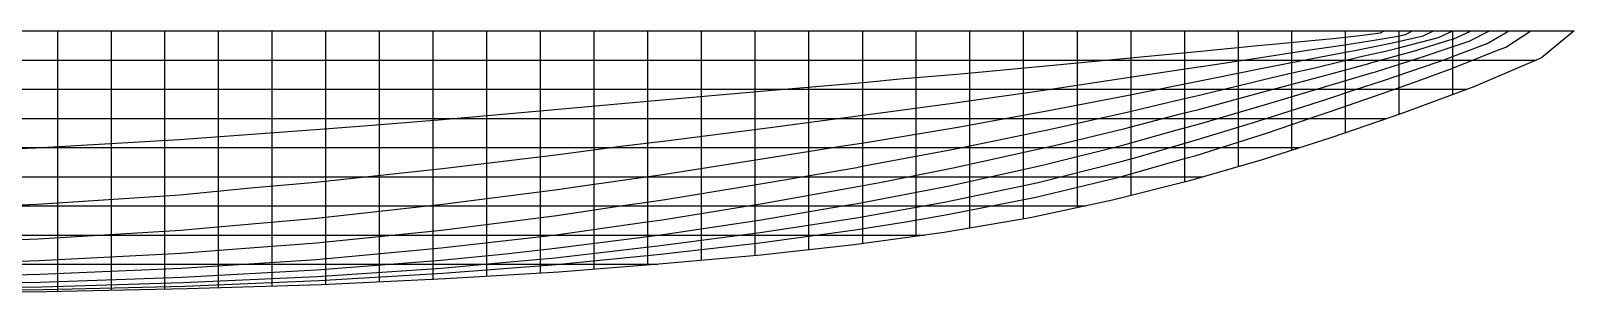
# Model space of a CAD drawing. Header units: metres. Extents: x 0 to 78, y -6.6 to 0.
# Drawn here: x 39.11 to 77.95, y -6.61 to 0 of the extents above; entities that cross this region are included whole.
import ezdxf

# ---------------------------------------------------------------- set-up
doc = ezdxf.new("R2010")
doc.units = ezdxf.units.M

msp = doc.modelspace()

# ---------------------------------------------------------------- linework, layer by layer
at = {"layer": 'B1', "color": 211}
msp.add_polyline3d([(35.56, -0.74, 0.15), (39.24, -0.74, 0.15), (42.84, -0.74, 0.16), (46.28, -0.74, 0.17), (49.47, -0.74, 0.19), (52.4, -0.74, 0.22), (55.11, -0.74, 0.25), (57.54, -0.74, 0.29), (57.69, -0.74, 0.3), (60.16, -0.74, 0.37), (62.53, -0.74, 0.47), (64.48, -0.74, 0.58), (64.75, -0.74, 0.61), (66.79, -0.74, 0.83), (67.27, -0.74, 0.91), (68.57, -0.74, 1.18), (68.8, -0.74, 1.24), (69.78, -0.74, 1.57), (70.08, -0.74, 1.69), (70.48, -0.74, 1.87), (71.01, -0.74, 2.16), (71.37, -0.74, 2.38), (71.44, -0.74, 2.43), (71.8, -0.74, 2.68), (72.11, -0.74, 2.91), (72.4, -0.74, 3.14), (72.66, -0.74, 3.35), (72.67, -0.74, 3.36), (72.89, -0.74, 3.57), (73.11, -0.74, 3.77), (73.33, -0.74, 3.98), (73.55, -0.74, 4.19), (73.77, -0.74, 4.4), (73.99, -0.74, 4.61), (74.22, -0.74, 4.83), (74.45, -0.74, 5.05), (74.45, -0.74, 5.05), (74.66, -0.74, 5.27), (74.88, -0.74, 5.49), (75.11, -0.74, 5.71), (75.33, -0.74, 5.93), (75.55, -0.74, 6.15), (75.77, -0.74, 6.37), (76, -0.74, 6.58), (76.23, -0.74, 6.78), (76.47, -0.74, 6.98), (76.73, -0.74, 7.18), (77, -0.74, 7.38)], dxfattribs=at)
at = {"layer": 'B2', "color": 211}
msp.add_polyline3d([(35.57, -1.47, 0.28), (39.24, -1.47, 0.29), (42.84, -1.47, 0.31), (46.28, -1.47, 0.35), (48.36, -1.47, 0.39), (49.47, -1.47, 0.41), (52.39, -1.47, 0.49), (55.11, -1.47, 0.6), (56.8, -1.47, 0.68), (57.68, -1.47, 0.73), (60.14, -1.47, 0.9), (61.1, -1.47, 0.99), (62.5, -1.47, 1.14), (63.63, -1.47, 1.3), (64.72, -1.47, 1.48), (65.26, -1.47, 1.6), (66.39, -1.47, 1.89), (66.75, -1.47, 1.99), (67.22, -1.47, 2.15), (67.88, -1.47, 2.4), (68.42, -1.47, 2.64), (68.57, -1.47, 2.71), (68.88, -1.47, 2.87), (69.29, -1.47, 3.09), (69.66, -1.47, 3.31), (70.01, -1.47, 3.52), (70.16, -1.47, 3.61), (70.34, -1.47, 3.73), (70.66, -1.47, 3.94), (70.97, -1.47, 4.15), (71.28, -1.47, 4.36), (71.59, -1.47, 4.58), (71.65, -1.47, 4.62), (71.89, -1.47, 4.8), (72.19, -1.47, 5.03), (72.49, -1.47, 5.26), (72.78, -1.47, 5.49), (73.07, -1.47, 5.72), (73.32, -1.47, 5.92), (73.35, -1.47, 5.95), (73.63, -1.47, 6.18), (73.91, -1.47, 6.4), (74.21, -1.47, 6.63), (74.53, -1.47, 6.86), (74.88, -1.47, 7.09), (75.27, -1.47, 7.32)], dxfattribs=at)
at = {"layer": 'B3', "color": 211}
msp.add_polyline3d([(35.57, -2.21, 0.46), (39.24, -2.21, 0.48), (41.32, -2.21, 0.51), (42.85, -2.21, 0.54), (46.28, -2.21, 0.63), (49.47, -2.21, 0.74), (50.71, -2.21, 0.8), (52.39, -2.21, 0.89), (55.1, -2.21, 1.07), (55.53, -2.21, 1.1), (57.66, -2.21, 1.3), (58.58, -2.21, 1.4), (60.11, -2.21, 1.59), (60.7, -2.21, 1.67), (62.24, -2.21, 1.93), (62.46, -2.21, 1.97), (63.38, -2.21, 2.18), (64.29, -2.21, 2.42), (64.66, -2.21, 2.52), (65.03, -2.21, 2.65), (65.64, -2.21, 2.87), (66.19, -2.21, 3.09), (66.68, -2.21, 3.29), (66.69, -2.21, 3.3), (67.12, -2.21, 3.51), (67.54, -2.21, 3.72), (67.95, -2.21, 3.93), (68.35, -2.21, 4.15), (68.51, -2.21, 4.23), (68.74, -2.21, 4.36), (69.12, -2.21, 4.58), (69.5, -2.21, 4.81), (69.87, -2.21, 5.04), (70.2, -2.21, 5.24), (70.24, -2.21, 5.27), (70.59, -2.21, 5.51), (70.94, -2.21, 5.74), (71.28, -2.21, 5.98), (71.63, -2.21, 6.23), (71.84, -2.21, 6.38), (71.98, -2.21, 6.48), (72.36, -2.21, 6.73), (72.77, -2.21, 6.99), (73.24, -2.21, 7.26)], dxfattribs=at)
at = {"layer": 'B4', "color": 211}
msp.add_polyline3d([(35.58, -2.94, 0.7), (39.25, -2.94, 0.75), (42.85, -2.94, 0.84), (44.83, -2.94, 0.91), (46.28, -2.94, 0.97), (49.47, -2.94, 1.15), (50.28, -2.94, 1.21), (52.39, -2.94, 1.37), (53.68, -2.94, 1.49), (55.09, -2.94, 1.64), (56.07, -2.94, 1.76), (57.64, -2.94, 1.97), (57.88, -2.94, 2.01), (59.28, -2.94, 2.24), (60.07, -2.94, 2.39), (60.42, -2.94, 2.47), (61.35, -2.94, 2.69), (62.17, -2.94, 2.9), (62.39, -2.94, 2.96), (62.86, -2.94, 3.11), (63.47, -2.94, 3.32), (64.05, -2.94, 3.53), (64.56, -2.94, 3.72), (64.6, -2.94, 3.74), (65.1, -2.94, 3.95), (65.59, -2.94, 4.16), (66.07, -2.94, 4.38), (66.57, -2.94, 4.61), (66.59, -2.94, 4.62), (67.01, -2.94, 4.84), (67.45, -2.94, 5.07), (67.89, -2.94, 5.31), (68.33, -2.94, 5.55), (68.46, -2.94, 5.63), (68.74, -2.94, 5.8), (69.15, -2.94, 6.06), (69.57, -2.94, 6.32), (70.03, -2.94, 6.6), (70.17, -2.94, 6.68), (70.51, -2.94, 6.89), (71.05, -2.94, 7.19)], dxfattribs=at)
at = {"layer": 'B5', "color": 211}
msp.add_polyline3d([(37.29, -3.68, 1.04), (39.26, -3.68, 1.08), (42.86, -3.68, 1.22), (44.43, -3.68, 1.3), (46.29, -3.68, 1.41), (48.48, -3.68, 1.57), (49.47, -3.68, 1.65), (51.25, -3.68, 1.83), (52.38, -3.68, 1.96), (53.32, -3.68, 2.07), (54.95, -3.68, 2.31), (55.06, -3.68, 2.32), (56.25, -3.68, 2.53), (57.37, -3.68, 2.74), (57.59, -3.68, 2.79), (58.31, -3.68, 2.95), (59.15, -3.68, 3.16), (59.93, -3.68, 3.36), (60, -3.68, 3.38), (60.61, -3.68, 3.57), (61.26, -3.68, 3.78), (61.9, -3.68, 3.99), (62.29, -3.68, 4.12), (62.51, -3.68, 4.21), (63.08, -3.68, 4.43), (63.66, -3.68, 4.66), (64.24, -3.68, 4.89), (64.47, -3.68, 4.98), (64.78, -3.68, 5.13), (65.29, -3.68, 5.38), (65.81, -3.68, 5.64), (66.34, -3.68, 5.9), (66.5, -3.68, 5.98), (66.85, -3.68, 6.18), (67.38, -3.68, 6.48), (67.97, -3.68, 6.79), (68.31, -3.68, 6.95), (68.61, -3.68, 7.12)], dxfattribs=at)
at = {"layer": 'B6', "color": 211}
msp.add_polyline3d([(35.76, -4.41, 1.42), (39.27, -4.41, 1.53), (41.85, -4.41, 1.65), (42.87, -4.41, 1.71), (45.47, -4.41, 1.9), (46.3, -4.41, 1.96), (48.02, -4.41, 2.14), (49.46, -4.41, 2.29), (50.02, -4.41, 2.36), (51.59, -4.41, 2.58), (52.36, -4.41, 2.7), (52.91, -4.41, 2.8), (54.01, -4.41, 3), (55.02, -4.41, 3.21), (55.02, -4.41, 3.21), (55.87, -4.41, 3.42), (56.67, -4.41, 3.62), (57.45, -4.41, 3.84), (57.52, -4.41, 3.86), (58.15, -4.41, 4.05), (58.84, -4.41, 4.27), (59.54, -4.41, 4.5), (59.92, -4.41, 4.63), (60.21, -4.41, 4.73), (60.85, -4.41, 4.98), (61.5, -4.41, 5.23), (62.18, -4.41, 5.49), (62.21, -4.41, 5.5), (62.78, -4.41, 5.77), (63.43, -4.41, 6.06), (64.15, -4.41, 6.36), (64.35, -4.41, 6.44), (64.87, -4.41, 6.69), (65.67, -4.41, 7.05)], dxfattribs=at)
at = {"layer": 'B7', "color": 211}
msp.add_polyline3d([(35.95, -5.15, 2.02), (39.3, -5.15, 2.15), (40.38, -5.15, 2.22), (42.89, -5.15, 2.39), (43.32, -5.15, 2.43), (45.45, -5.15, 2.65), (46.3, -5.15, 2.74), (47.18, -5.15, 2.86), (48.63, -5.15, 3.06), (49.45, -5.15, 3.19), (49.9, -5.15, 3.27), (50.94, -5.15, 3.48), (51.95, -5.15, 3.69), (52.33, -5.15, 3.77), (52.83, -5.15, 3.9), (53.62, -5.15, 4.12), (54.41, -5.15, 4.35), (54.97, -5.15, 4.52), (55.16, -5.15, 4.59), (55.85, -5.15, 4.84), (56.55, -5.15, 5.1), (57.27, -5.15, 5.37), (57.46, -5.15, 5.44), (57.98, -5.15, 5.65), (58.73, -5.15, 5.95), (59.59, -5.15, 6.27), (59.85, -5.15, 6.36), (60.51, -5.15, 6.61), (61.6, -5.15, 6.97)], dxfattribs=at)
at = {"layer": 'B8', "color": 211}
msp.add_polyline3d([(36.14, -5.88, 2.98), (39.33, -5.88, 3.17), (39.33, -5.88, 3.17), (41.31, -5.88, 3.37), (42.9, -5.88, 3.53), (43.16, -5.88, 3.57), (44.51, -5.88, 3.78), (45.86, -5.88, 3.99), (46.3, -5.88, 4.07), (46.96, -5.88, 4.22), (47.92, -5.88, 4.45), (48.88, -5.88, 4.7), (49.44, -5.88, 4.86), (49.74, -5.88, 4.96), (50.45, -5.88, 5.24), (51.19, -5.88, 5.54), (51.99, -5.88, 5.85), (52.33, -5.88, 5.98), (52.79, -5.88, 6.18), (53.7, -5.88, 6.53), (54.88, -5.88, 6.89)], dxfattribs=at)
at = {"layer": 'DWL', "color": 2}
msp.add_polyline3d([(35.67, -5.91, 3), (39.32, -5.79, 3), (42.9, -5.6, 3), (43.96, -5.52, 3), (46.3, -5.34, 3), (49.45, -5.02, 3), (52.35, -4.65, 3), (53.84, -4.43, 3), (55.03, -4.26, 3), (57.58, -3.84, 3), (59.9, -3.44, 3), (60.03, -3.41, 3), (62.38, -2.97, 3), (64.57, -2.52, 3), (64.62, -2.51, 3), (66.7, -2.05, 3), (67.89, -1.76, 3), (68.56, -1.61, 3), (70.14, -1.23, 3), (70.67, -1.1, 3), (71.46, -0.92, 3), (72.58, -0.65, 3), (73.2, -0.51, 3), (73.63, -0.4, 3), (74.54, -0.17, 3), (74.9, 0, 3)], dxfattribs=at)
at = {"layer": 'EDGES', "color": 253}
for points in [[(35.56, 0, 0.07), (39.23, 0, 0.08), (42.84, 0, 0.09), (46.28, 0, 0.09), (49.47, 0, 0.09), (52.4, 0, 0.09), (55.12, 0, 0.09), (57.7, 0, 0.09), (60.18, 0, 0.09), (62.54, 0, 0.09), (64.76, 0, 0.09), (66.76, 0, 0.09), (68.47, 0, 0.09), (69.79, 0, 0.09), (70.73, 0, 0.1), (71.35, 0, 0.12), (71.81, 0, 0.18), (72.18, 0, 0.26), (72.3, 0, 0.3)], [(77.95, 0, 7.44), (77.13, -0.68, 7.39), (75.43, -1.41, 7.33), (73.59, -2.09, 7.27), (71.85, -2.69, 7.22), (70.1, -3.25, 7.17), (68.27, -3.78, 7.11), (66.33, -4.27, 7.06), (64.26, -4.71, 7.02), (62.1, -5.08, 6.98), (59.83, -5.39, 6.95), (57.48, -5.65, 6.92), (55.02, -5.87, 6.89), (52.4, -6.08, 6.86), (49.55, -6.25, 6.84), (46.43, -6.4, 6.81), (43.05, -6.5, 6.78), (39.5, -6.58, 6.76), (35.88, -6.61, 6.74)], [(72.3, 0, 0.3), (72.71, 0, 0.45), (73.07, 0, 0.67), (73.39, 0, 0.94), (73.67, 0, 1.24), (73.92, 0, 1.55), (74.14, 0, 1.85), (74.34, 0, 2.14), (74.53, 0, 2.42), (74.7, 0, 2.68), (74.85, 0, 2.93), (75, 0, 3.16), (75.14, 0, 3.38), (75.27, 0, 3.6), (75.4, 0, 3.81), (75.52, 0, 4.02), (75.65, 0, 4.22), (75.78, 0, 4.43), (75.91, 0, 4.63), (76.04, 0, 4.84), (76.18, 0, 5.04), (76.33, 0, 5.26), (76.47, 0, 5.47), (76.62, 0, 5.68), (76.78, 0, 5.89), (76.93, 0, 6.1), (77.08, 0, 6.31), (77.24, 0, 6.51), (77.38, 0, 6.71), (77.53, 0, 6.9), (77.67, 0, 7.08), (77.81, 0, 7.26), (77.95, 0, 7.44)]]:
    msp.add_polyline3d(points, dxfattribs=at)
at = {"layer": 'ST2', "color": 80}
msp.add_polyline3d([(73.55, -2.1, 7.27), (73.55, -1.94, 7.03), (73.55, -1.92, 6.99), (73.55, -1.81, 6.8), (73.55, -1.7, 6.59), (73.55, -1.59, 6.38), (73.55, -1.5, 6.17), (73.55, -1.41, 5.96), (73.55, -1.32, 5.76), (73.55, -1.24, 5.56), (73.55, -1.16, 5.36), (73.55, -1.08, 5.15), (73.55, -1, 4.96), (73.55, -0.93, 4.76), (73.55, -0.86, 4.57), (73.55, -0.8, 4.38), (73.55, -0.74, 4.19), (73.55, -0.68, 4), (73.55, -0.63, 3.82), (73.55, -0.57, 3.63), (73.55, -0.52, 3.43), (73.55, -0.48, 3.24), (73.55, -0.43, 3.03), (73.55, -0.38, 2.81), (73.55, -0.37, 2.78), (73.55, -0.33, 2.59), (73.55, -0.28, 2.34), (73.55, -0.23, 2.08), (73.55, -0.18, 1.8), (73.55, -0.12, 1.51), (73.55, -0.08, 1.27), (73.55, -0.06, 1.21), (73.55, 0, 1.11)], dxfattribs=at)
at = {"layer": 'ST27', "color": 80}
msp.add_polyline3d([(57.34, -5.66, 6.92), (57.34, -5.54, 6.57), (57.34, -5.43, 6.24), (57.34, -5.33, 5.93), (57.34, -5.23, 5.64), (57.34, -5.14, 5.37), (57.34, -5.05, 5.12), (57.34, -4.95, 4.87), (57.34, -4.85, 4.65), (57.34, -4.75, 4.43), (57.34, -4.64, 4.22), (57.34, -4.54, 4.02), (57.34, -4.43, 3.83), (57.34, -4.32, 3.64), (57.34, -4.2, 3.46), (57.34, -4.08, 3.28), (57.34, -3.95, 3.1), (57.34, -3.82, 2.92), (57.34, -3.68, 2.74), (57.34, -3.53, 2.56), (57.34, -3.37, 2.37), (57.34, -3.2, 2.19), (57.34, -3.01, 1.99), (57.34, -2.8, 1.79), (57.34, -2.58, 1.58), (57.34, -2.33, 1.37), (57.34, -2.06, 1.14), (57.34, -1.76, 0.91), (57.34, -1.44, 0.69), (57.34, -1.1, 0.47), (57.34, -0.74, 0.29), (57.34, -0.37, 0.16), (57.34, 0, 0.09)], dxfattribs=at)
at = {"layer": 'ST28', "color": 80}
msp.add_polyline3d([(58.69, -5.51, 6.93), (58.69, -5.38, 6.58), (58.69, -5.26, 6.26), (58.69, -5.15, 5.95), (58.69, -5.05, 5.67), (58.69, -4.95, 5.4), (58.69, -4.85, 5.15), (58.69, -4.75, 4.91), (58.69, -4.65, 4.69), (58.69, -4.54, 4.47), (58.69, -4.44, 4.27), (58.69, -4.33, 4.07), (58.69, -4.22, 3.88), (58.69, -4.1, 3.69), (58.69, -3.99, 3.5), (58.69, -3.87, 3.32), (58.69, -3.75, 3.14), (58.69, -3.62, 2.96), (58.69, -3.48, 2.78), (58.69, -3.34, 2.6), (58.69, -3.19, 2.41), (58.69, -3.02, 2.22), (58.69, -2.84, 2.03), (58.69, -2.64, 1.83), (58.69, -2.43, 1.62), (58.69, -2.2, 1.4), (58.69, -1.94, 1.17), (58.69, -1.66, 0.94), (58.69, -1.36, 0.71), (58.69, -1.04, 0.49), (58.69, -0.7, 0.3), (58.69, -0.35, 0.16), (58.69, 0, 0.09)], dxfattribs=at)
at = {"layer": 'ST29', "color": 80}
msp.add_polyline3d([(60.04, 0, 0.09), (60.04, -0.33, 0.17), (60.04, -0.66, 0.32), (60.04, -0.97, 0.51), (60.04, -1.27, 0.73), (60.04, -1.56, 0.97), (60.04, -1.82, 1.2), (60.04, -2.06, 1.43), (60.04, -2.28, 1.65), (60.04, -2.48, 1.87), (60.04, -2.67, 2.07), (60.04, -2.84, 2.26), (60.04, -3, 2.45), (60.04, -3.15, 2.64), (60.04, -3.23, 2.75), (60.04, -3.28, 2.82), (60.04, -3.41, 3), (60.04, -3.54, 3.19), (60.04, -3.66, 3.37), (60.04, -3.77, 3.55), (60.04, -3.89, 3.73), (60.04, -4, 3.92), (60.04, -4.11, 4.11), (60.04, -4.22, 4.31), (60.04, -4.33, 4.51), (60.04, -4.44, 4.73), (60.04, -4.55, 4.95), (60.04, -4.65, 5.19), (60.04, -4.76, 5.43), (60.04, -4.86, 5.7), (60.04, -4.97, 5.98), (60.04, -5.09, 6.28), (60.04, -5.21, 6.6), (60.04, -5.36, 6.95)], dxfattribs=at)
at = {"layer": 'ST3', "color": 80}
msp.add_polyline3d([(72.2, -2.57, 7.23), (72.2, -2.4, 6.97), (72.2, -2.26, 6.72), (72.2, -2.14, 6.49), (72.2, -2.03, 6.27), (72.2, -1.92, 6.06), (72.2, -1.83, 5.85), (72.2, -1.73, 5.64), (72.2, -1.64, 5.43), (72.2, -1.55, 5.23), (72.2, -1.47, 5.03), (72.2, -1.39, 4.83), (72.2, -1.31, 4.63), (72.2, -1.23, 4.44), (72.2, -1.16, 4.25), (72.2, -1.09, 4.07), (72.2, -1.02, 3.88), (72.2, -0.96, 3.69), (72.2, -0.9, 3.51), (72.2, -0.84, 3.32), (72.2, -0.78, 3.12), (72.2, -0.72, 2.92), (72.2, -0.66, 2.71), (72.2, -0.6, 2.48), (72.2, -0.53, 2.24), (72.2, -0.47, 1.99), (72.2, -0.4, 1.71), (72.2, -0.36, 1.56), (72.2, -0.33, 1.42), (72.2, -0.25, 1.12), (72.2, -0.18, 0.83), (72.2, -0.11, 0.56), (72.2, -0.05, 0.39), (72.2, -0.04, 0.35), (72.2, 0, 0.27), (72.2, 0, 0.27)], dxfattribs=at)
at = {"layer": 'ST30', "color": 80}
msp.add_polyline3d([(53.29, -6.01, 6.87), (53.29, -5.92, 6.52), (53.29, -5.84, 6.19), (53.29, -5.76, 5.87), (53.29, -5.69, 5.57), (53.29, -5.62, 5.29), (53.29, -5.54, 5.03), (53.29, -5.46, 4.78), (53.29, -5.37, 4.54), (53.29, -5.28, 4.32), (53.29, -5.19, 4.11), (53.29, -5.09, 3.91), (53.29, -4.98, 3.72), (53.29, -4.87, 3.53), (53.29, -4.76, 3.35), (53.29, -4.64, 3.17), (53.29, -4.5, 2.99), (53.29, -4.36, 2.81), (53.29, -4.21, 2.63), (53.29, -4.05, 2.44), (53.29, -3.87, 2.26), (53.29, -3.68, 2.07), (53.29, -3.47, 1.88), (53.29, -3.24, 1.69), (53.29, -2.98, 1.48), (53.29, -2.7, 1.27), (53.29, -2.38, 1.06), (53.29, -2.04, 0.84), (53.29, -1.67, 0.63), (53.29, -1.28, 0.43), (53.29, -0.86, 0.26), (53.29, -0.43, 0.14), (53.29, 0, 0.09)], dxfattribs=at)
at = {"layer": 'ST31', "color": 80}
msp.add_polyline3d([(54.64, -5.9, 6.89), (54.64, -5.8, 6.54), (54.64, -5.71, 6.2), (54.64, -5.63, 5.89), (54.64, -5.55, 5.59), (54.64, -5.47, 5.31), (54.64, -5.39, 5.05), (54.64, -5.3, 4.81), (54.64, -5.21, 4.58), (54.64, -5.12, 4.36), (54.64, -5.02, 4.15), (54.64, -4.92, 3.95), (54.64, -4.81, 3.75), (54.64, -4.7, 3.57), (54.64, -4.58, 3.38), (54.64, -4.46, 3.2), (54.64, -4.33, 3.02), (54.64, -4.19, 2.84), (54.64, -4.05, 2.66), (54.64, -3.89, 2.48), (54.64, -3.71, 2.3), (54.64, -3.53, 2.11), (54.64, -3.32, 1.92), (54.64, -3.1, 1.72), (54.64, -2.85, 1.52), (54.64, -2.58, 1.3), (54.64, -2.28, 1.09), (54.64, -1.95, 0.86), (54.64, -1.6, 0.65), (54.64, -1.22, 0.44), (54.64, -0.82, 0.27), (54.64, -0.41, 0.15), (54.64, 0, 0.09)], dxfattribs=at)
at = {"layer": 'ST32', "color": 80}
msp.add_polyline3d([(55.99, -5.78, 6.9), (55.99, -5.67, 6.55), (55.99, -5.57, 6.22), (55.99, -5.48, 5.91), (55.99, -5.39, 5.62), (55.99, -5.31, 5.34), (55.99, -5.22, 5.08), (55.99, -5.13, 4.84), (55.99, -5.03, 4.61), (55.99, -4.94, 4.39), (55.99, -4.84, 4.18), (55.99, -4.73, 3.99), (55.99, -4.62, 3.79), (55.99, -4.51, 3.6), (55.99, -4.39, 3.42), (55.99, -4.27, 3.24), (55.99, -4.15, 3.06), (55.99, -4.01, 2.88), (55.99, -3.87, 2.7), (55.99, -3.71, 2.52), (55.99, -3.54, 2.34), (55.99, -3.36, 2.15), (55.99, -3.17, 1.96), (55.99, -2.95, 1.76), (55.99, -2.71, 1.55), (55.99, -2.45, 1.34), (55.99, -2.17, 1.11), (55.99, -1.86, 0.89), (55.99, -1.52, 0.67), (55.99, -1.16, 0.46), (55.99, -0.78, 0.28), (55.99, -0.39, 0.15), (55.99, 0, 0.09)], dxfattribs=at)
at = {"layer": 'ST33', "color": 80}
msp.add_polyline3d([(65.45, -4.46, 7.04), (65.45, -4.29, 6.71), (65.45, -4.14, 6.4), (65.45, -4, 6.12), (65.45, -3.88, 5.86), (65.45, -3.76, 5.62), (65.45, -3.64, 5.39), (65.45, -3.53, 5.17), (65.45, -3.41, 4.95), (65.45, -3.3, 4.75), (65.45, -3.19, 4.54), (65.45, -3.08, 4.35), (65.45, -2.97, 4.16), (65.45, -2.87, 3.97), (65.45, -2.76, 3.78), (65.45, -2.66, 3.6), (65.45, -2.56, 3.41), (65.45, -2.46, 3.23), (65.45, -2.35, 3.05), (65.45, -2.24, 2.86), (65.45, -2.13, 2.67), (65.45, -2.01, 2.47), (65.45, -1.89, 2.27), (65.45, -1.75, 2.06), (65.45, -1.61, 1.84), (65.45, -1.45, 1.61), (65.45, -1.27, 1.36), (65.45, -1.09, 1.11), (65.45, -0.89, 0.85), (65.45, -0.68, 0.61), (65.45, -0.45, 0.38), (65.45, -0.23, 0.2), (65.45, 0, 0.09)], dxfattribs=at)
at = {"layer": 'ST34', "color": 80}
msp.add_polyline3d([(66.8, -4.15, 7.08), (66.8, -3.98, 6.75), (66.8, -3.83, 6.45), (66.8, -3.69, 6.18), (66.8, -3.57, 5.93), (66.8, -3.45, 5.69), (66.8, -3.33, 5.46), (66.8, -3.22, 5.24), (66.8, -3.11, 5.03), (66.8, -3, 4.82), (66.8, -2.89, 4.62), (66.8, -2.78, 4.43), (66.8, -2.67, 4.23), (66.8, -2.57, 4.04), (66.8, -2.47, 3.86), (66.8, -2.38, 3.67), (66.8, -2.28, 3.49), (66.8, -2.18, 3.3), (66.8, -2.09, 3.12), (66.8, -1.99, 2.93), (66.8, -1.88, 2.74), (66.8, -1.78, 2.54), (66.8, -1.66, 2.34), (66.8, -1.54, 2.13), (66.8, -1.41, 1.9), (66.8, -1.27, 1.67), (66.8, -1.12, 1.42), (66.8, -0.95, 1.16), (66.8, -0.78, 0.89), (66.8, -0.59, 0.64), (66.8, -0.4, 0.4), (66.8, -0.2, 0.21), (66.8, 0, 0.09)], dxfattribs=at)
at = {"layer": 'ST35', "color": 80}
msp.add_polyline3d([(74.9, -1.61, 7.31), (74.9, -1.46, 7.09), (74.9, -1.34, 6.88), (74.9, -1.24, 6.68), (74.9, -1.14, 6.48), (74.9, -1.05, 6.29), (74.9, -0.97, 6.09), (74.9, -0.96, 6.07), (74.9, -0.89, 5.89), (74.9, -0.81, 5.69), (74.9, -0.73, 5.49), (74.9, -0.66, 5.29), (74.9, -0.59, 5.1), (74.9, -0.52, 4.9), (74.9, -0.46, 4.71), (74.9, -0.4, 4.52), (74.9, -0.35, 4.33), (74.9, -0.3, 4.14), (74.9, -0.25, 3.95), (74.9, -0.21, 3.76), (74.9, -0.2, 3.72), (74.9, -0.16, 3.56), (74.9, -0.1, 3.36), (74.9, -0.04, 3.15), (74.9, 0, 3)], dxfattribs=at)
at = {"layer": 'ST36', "color": 80}
msp.add_polyline3d([(61.39, -5.18, 6.97), (61.39, -5.02, 6.62), (61.39, -4.89, 6.3), (61.39, -4.76, 6.01), (61.39, -4.65, 5.73), (61.39, -4.54, 5.47), (61.39, -4.43, 5.23), (61.39, -4.32, 5), (61.39, -4.21, 4.77), (61.39, -4.1, 4.56), (61.39, -3.99, 4.36), (61.39, -3.88, 4.16), (61.39, -3.77, 3.97), (61.39, -3.65, 3.78), (61.39, -3.54, 3.6), (61.39, -3.43, 3.42), (61.39, -3.31, 3.23), (61.39, -3.19, 3.05), (61.39, -3.07, 2.87), (61.39, -2.94, 2.69), (61.39, -2.8, 2.5), (61.39, -2.65, 2.31), (61.39, -2.49, 2.11), (61.39, -2.31, 1.91), (61.39, -2.12, 1.69), (61.39, -1.92, 1.47), (61.39, -1.69, 1.24), (61.39, -1.45, 1), (61.39, -1.18, 0.76), (61.39, -0.9, 0.53), (61.39, -0.61, 0.33), (61.39, -0.31, 0.18), (61.39, 0, 0.09)], dxfattribs=at)
at = {"layer": 'ST37', "color": 80}
msp.add_polyline3d([(62.74, -4.97, 6.99), (62.74, -4.81, 6.65), (62.74, -4.67, 6.33), (62.74, -4.54, 6.04), (62.74, -4.42, 5.77), (62.74, -4.31, 5.51), (62.74, -4.19, 5.27), (62.74, -4.08, 5.04), (62.74, -3.97, 4.83), (62.74, -3.86, 4.62), (62.74, -3.74, 4.41), (62.74, -3.63, 4.22), (62.74, -3.52, 4.02), (62.74, -3.41, 3.84), (62.74, -3.3, 3.65), (62.74, -3.19, 3.47), (62.74, -3.08, 3.29), (62.74, -2.96, 3.1), (62.74, -2.84, 2.92), (62.74, -2.72, 2.74), (62.74, -2.59, 2.55), (62.74, -2.45, 2.36), (62.74, -2.3, 2.16), (62.74, -2.14, 1.95), (62.74, -1.96, 1.74), (62.74, -1.77, 1.51), (62.74, -1.56, 1.27), (62.74, -1.34, 1.03), (62.74, -1.09, 0.79), (62.74, -0.83, 0.55), (62.74, -0.56, 0.35), (62.74, -0.28, 0.18), (62.74, 0, 0.09)], dxfattribs=at)
at = {"layer": 'ST38', "color": 80}
msp.add_polyline3d([(64.09, -4.74, 7.02), (64.09, -4.57, 6.67), (64.09, -4.42, 6.36), (64.09, -4.29, 6.08), (64.09, -4.17, 5.81), (64.09, -4.05, 5.56), (64.09, -3.93, 5.33), (64.09, -3.82, 5.1), (64.09, -3.71, 4.88), (64.09, -3.59, 4.68), (64.09, -3.48, 4.47), (64.09, -3.37, 4.28), (64.09, -3.26, 4.09), (64.09, -3.15, 3.9), (64.09, -3.04, 3.71), (64.09, -2.93, 3.53), (64.09, -2.83, 3.35), (64.09, -2.72, 3.16), (64.09, -2.6, 2.98), (64.09, -2.49, 2.79), (64.09, -2.37, 2.6), (64.09, -2.24, 2.41), (64.09, -2.1, 2.21), (64.09, -1.95, 2), (64.09, -1.79, 1.79), (64.09, -1.61, 1.56), (64.09, -1.42, 1.32), (64.09, -1.22, 1.07), (64.09, -0.99, 0.82), (64.09, -0.76, 0.58), (64.09, -0.51, 0.36), (64.09, -0.26, 0.19), (64.09, 0, 0.09)], dxfattribs=at)
at = {"layer": 'ST39', "color": 80}
msp.add_polyline3d([(51.94, -6.1, 6.86), (51.94, -6.03, 6.51), (51.94, -5.95, 6.17), (51.94, -5.89, 5.85), (51.94, -5.82, 5.55), (51.94, -5.75, 5.26), (51.94, -5.68, 5), (51.94, -5.61, 4.75), (51.94, -5.53, 4.51), (51.94, -5.44, 4.29), (51.94, -5.35, 4.08), (51.94, -5.25, 3.88), (51.94, -5.15, 3.69), (51.94, -5.04, 3.5), (51.94, -4.92, 3.31), (51.94, -4.8, 3.13), (51.94, -4.67, 2.95), (51.94, -4.53, 2.77), (51.94, -4.37, 2.59), (51.94, -4.21, 2.41), (51.94, -4.03, 2.23), (51.94, -3.83, 2.04), (51.94, -3.61, 1.85), (51.94, -3.37, 1.65), (51.94, -3.1, 1.45), (51.94, -2.81, 1.24), (51.94, -2.49, 1.03), (51.94, -2.13, 0.82), (51.94, -1.75, 0.61), (51.94, -1.33, 0.42), (51.94, -0.9, 0.25), (51.94, -0.45, 0.14), (51.94, 0, 0.09)], dxfattribs=at)
at = {"layer": 'ST4', "color": 80}
msp.add_polyline3d([(70.85, -3.01, 7.19), (70.85, -2.84, 6.91), (70.85, -2.69, 6.65), (70.85, -2.56, 6.4), (70.85, -2.44, 6.17), (70.85, -2.34, 5.95), (70.85, -2.23, 5.74), (70.85, -2.13, 5.53), (70.85, -2.03, 5.32), (70.85, -1.94, 5.11), (70.85, -1.84, 4.91), (70.85, -1.75, 4.72), (70.85, -1.67, 4.52), (70.85, -1.58, 4.33), (70.85, -1.5, 4.14), (70.85, -1.43, 3.95), (70.85, -1.35, 3.77), (70.85, -1.28, 3.58), (70.85, -1.21, 3.4), (70.85, -1.14, 3.21), (70.85, -1.07, 3.01), (70.85, -0.99, 2.81), (70.85, -0.92, 2.6), (70.85, -0.84, 2.38), (70.85, -0.76, 2.15), (70.85, -0.68, 1.9), (70.85, -0.59, 1.63), (70.85, -0.5, 1.34), (70.85, -0.4, 1.05), (70.85, -0.29, 0.76), (70.85, -0.19, 0.49), (70.85, -0.09, 0.26), (70.85, -0.07, 0.23), (70.85, 0, 0.1)], dxfattribs=at)
at = {"layer": 'ST40', "color": 80}
msp.add_polyline3d([(39.79, -6.57, 6.76), (39.79, -6.54, 6.39), (39.79, -6.52, 6.04), (39.79, -6.49, 5.72), (39.79, -6.46, 5.42), (39.79, -6.42, 5.14), (39.79, -6.39, 4.88), (39.79, -6.34, 4.64), (39.79, -6.3, 4.4), (39.79, -6.24, 4.18), (39.79, -6.18, 3.96), (39.79, -6.11, 3.76), (39.79, -6.04, 3.56), (39.79, -5.96, 3.36), (39.79, -5.86, 3.17), (39.79, -5.76, 2.98), (39.79, -5.64, 2.79), (39.79, -5.5, 2.6), (39.79, -5.35, 2.41), (39.79, -5.18, 2.21), (39.79, -4.99, 2.02), (39.79, -4.77, 1.83), (39.79, -4.53, 1.63), (39.79, -4.25, 1.44), (39.79, -3.94, 1.24), (39.79, -3.58, 1.05), (39.79, -3.18, 0.86), (39.79, -2.74, 0.68), (39.79, -2.26, 0.51), (39.79, -1.73, 0.35), (39.79, -1.18, 0.22), (39.79, -0.59, 0.13), (39.79, 0, 0.08)], dxfattribs=at)
at = {"layer": 'ST41', "color": 80}
msp.add_polyline3d([(41.14, -6.54, 6.77), (41.14, -6.51, 6.4), (41.14, -6.48, 6.05), (41.14, -6.45, 5.73), (41.14, -6.42, 5.43), (41.14, -6.38, 5.15), (41.14, -6.34, 4.89), (41.14, -6.3, 4.64), (41.14, -6.25, 4.41), (41.14, -6.19, 4.18), (41.14, -6.13, 3.97), (41.14, -6.06, 3.76), (41.14, -5.98, 3.56), (41.14, -5.89, 3.36), (41.14, -5.79, 3.17), (41.14, -5.69, 2.98), (41.14, -5.56, 2.79), (41.14, -5.43, 2.6), (41.14, -5.28, 2.41), (41.14, -5.11, 2.22), (41.14, -4.91, 2.03), (41.14, -4.7, 1.84), (41.14, -4.45, 1.65), (41.14, -4.18, 1.45), (41.14, -3.87, 1.26), (41.14, -3.52, 1.06), (41.14, -3.12, 0.87), (41.14, -2.69, 0.69), (41.14, -2.21, 0.51), (41.14, -1.7, 0.35), (41.14, -1.15, 0.22), (41.14, -0.58, 0.13), (41.14, 0, 0.08)], dxfattribs=at)
at = {"layer": 'ST42', "color": 80}
msp.add_polyline3d([(42.49, -6.52, 6.77), (42.49, -6.48, 6.41), (42.49, -6.45, 6.07), (42.49, -6.42, 5.74), (42.49, -6.38, 5.44), (42.49, -6.34, 5.16), (42.49, -6.3, 4.9), (42.49, -6.25, 4.65), (42.49, -6.2, 4.41), (42.49, -6.14, 4.19), (42.49, -6.07, 3.97), (42.49, -6, 3.76), (42.49, -5.92, 3.56), (42.49, -5.83, 3.37), (42.49, -5.73, 3.18), (42.49, -5.62, 2.99), (42.49, -5.49, 2.8), (42.49, -5.36, 2.61), (42.49, -5.2, 2.42), (42.49, -5.03, 2.24), (42.49, -4.84, 2.05), (42.49, -4.62, 1.85), (42.49, -4.38, 1.66), (42.49, -4.1, 1.47), (42.49, -3.8, 1.27), (42.49, -3.45, 1.08), (42.49, -3.06, 0.88), (42.49, -2.64, 0.7), (42.49, -2.17, 0.52), (42.49, -1.66, 0.36), (42.49, -1.13, 0.22), (42.49, -0.57, 0.13), (42.49, 0, 0.08)], dxfattribs=at)
at = {"layer": 'ST46', "color": 80}
msp.add_polyline3d([(47.89, -6.33, 6.82), (47.89, -6.27, 6.46), (47.89, -6.22, 6.12), (47.89, -6.17, 5.8), (47.89, -6.12, 5.49), (47.89, -6.07, 5.21), (47.89, -6.02, 4.94), (47.89, -5.95, 4.69), (47.89, -5.89, 4.45), (47.89, -5.81, 4.23), (47.89, -5.73, 4.01), (47.89, -5.64, 3.81), (47.89, -5.55, 3.61), (47.89, -5.45, 3.42), (47.89, -5.33, 3.23), (47.89, -5.21, 3.05), (47.89, -5.08, 2.87), (47.89, -4.94, 2.68), (47.89, -4.79, 2.5), (47.89, -4.61, 2.32), (47.89, -4.42, 2.13), (47.89, -4.22, 1.95), (47.89, -3.98, 1.75), (47.89, -3.72, 1.56), (47.89, -3.44, 1.36), (47.89, -3.12, 1.16), (47.89, -2.76, 0.96), (47.89, -2.37, 0.76), (47.89, -1.94, 0.56), (47.89, -1.49, 0.38), (47.89, -1.01, 0.24), (47.89, -0.51, 0.13), (47.89, 0, 0.09)], dxfattribs=at)
at = {"layer": 'ST47', "color": 80}
msp.add_polyline3d([(49.24, -6.27, 6.83), (49.24, -6.2, 6.48), (49.24, -6.15, 6.14), (49.24, -6.09, 5.81), (49.24, -6.04, 5.51), (49.24, -5.98, 5.22), (49.24, -5.92, 4.96), (49.24, -5.86, 4.7), (49.24, -5.79, 4.47), (49.24, -5.71, 4.24), (49.24, -5.62, 4.03), (49.24, -5.53, 3.83), (49.24, -5.43, 3.63), (49.24, -5.33, 3.44), (49.24, -5.22, 3.26), (49.24, -5.09, 3.07), (49.24, -4.96, 2.89), (49.24, -4.82, 2.71), (49.24, -4.66, 2.53), (49.24, -4.49, 2.35), (49.24, -4.3, 2.16), (49.24, -4.1, 1.97), (49.24, -3.87, 1.78), (49.24, -3.62, 1.59), (49.24, -3.33, 1.39), (49.24, -3.02, 1.19), (49.24, -2.68, 0.98), (49.24, -2.3, 0.77), (49.24, -1.88, 0.57), (49.24, -1.44, 0.39), (49.24, -0.97, 0.24), (49.24, -0.49, 0.13), (49.24, 0, 0.09)], dxfattribs=at)
at = {"layer": 'ST48', "color": 80}
msp.add_polyline3d([(50.59, -6.19, 6.85), (50.59, -6.12, 6.49), (50.59, -6.05, 6.15), (50.59, -5.99, 5.83), (50.59, -5.93, 5.53), (50.59, -5.87, 5.24), (50.59, -5.81, 4.98), (50.59, -5.74, 4.73), (50.59, -5.66, 4.49), (50.59, -5.58, 4.27), (50.59, -5.49, 4.06), (50.59, -5.39, 3.85), (50.59, -5.29, 3.66), (50.59, -5.19, 3.47), (50.59, -5.07, 3.28), (50.59, -4.95, 3.1), (50.59, -4.82, 2.92), (50.59, -4.68, 2.74), (50.59, -4.52, 2.56), (50.59, -4.35, 2.38), (50.59, -4.17, 2.19), (50.59, -3.96, 2.01), (50.59, -3.74, 1.82), (50.59, -3.49, 1.62), (50.59, -3.22, 1.42), (50.59, -2.92, 1.21), (50.59, -2.58, 1.01), (50.59, -2.21, 0.79), (50.59, -1.81, 0.59), (50.59, -1.39, 0.4), (50.59, -0.94, 0.25), (50.59, -0.47, 0.14), (50.59, 0, 0.09)], dxfattribs=at)
at = {"layer": 'ST49', "color": 80}
msp.add_polyline3d([(43.84, -6.48, 6.78), (43.84, -6.44, 6.42), (43.84, -6.4, 6.08), (43.84, -6.37, 5.76), (43.84, -6.33, 5.45), (43.84, -6.29, 5.17), (43.84, -6.24, 4.9), (43.84, -6.19, 4.65), (43.84, -6.14, 4.42), (43.84, -6.07, 4.19), (43.84, -6, 3.98), (43.84, -5.92, 3.77), (43.84, -5.84, 3.57), (43.84, -5.75, 3.38), (43.84, -5.64, 3.19), (43.84, -5.53, 3), (43.84, -5.4, 2.81), (43.84, -5.26, 2.63), (43.84, -5.11, 2.44), (43.84, -4.94, 2.25), (43.84, -4.74, 2.06), (43.84, -4.53, 1.87), (43.84, -4.29, 1.68), (43.84, -4.02, 1.49), (43.84, -3.71, 1.29), (43.84, -3.37, 1.1), (43.84, -3, 0.9), (43.84, -2.57, 0.71), (43.84, -2.12, 0.53), (43.84, -1.62, 0.36), (43.84, -1.1, 0.23), (43.84, -0.55, 0.13), (43.84, 0, 0.09)], dxfattribs=at)
at = {"layer": 'ST5', "color": 80}
msp.add_polyline3d([(69.5, -3.42, 7.15), (69.5, -3.25, 6.85), (69.5, -3.1, 6.57), (69.5, -2.96, 6.32), (69.5, -2.84, 6.08), (69.5, -2.73, 5.85), (69.5, -2.62, 5.64), (69.5, -2.51, 5.42), (69.5, -2.41, 5.21), (69.5, -2.31, 5.01), (69.5, -2.21, 4.81), (69.5, -2.11, 4.61), (69.5, -2.02, 4.42), (69.5, -1.92, 4.23), (69.5, -1.84, 4.04), (69.5, -1.75, 3.85), (69.5, -1.67, 3.67), (69.5, -1.59, 3.48), (69.5, -1.51, 3.3), (69.5, -1.43, 3.11), (69.5, -1.35, 2.92), (69.5, -1.26, 2.72), (69.5, -1.17, 2.51), (69.5, -1.08, 2.29), (69.5, -0.99, 2.06), (69.5, -0.88, 1.81), (69.5, -0.77, 1.55), (69.5, -0.65, 1.27), (69.5, -0.53, 0.99), (69.5, -0.4, 0.71), (69.5, -0.26, 0.46), (69.5, -0.13, 0.24), (69.5, 0, 0.09)], dxfattribs=at)
at = {"layer": 'ST50', "color": 80}
msp.add_polyline3d([(45.19, -6.44, 6.8), (45.19, -6.39, 6.43), (45.19, -6.35, 6.09), (45.19, -6.31, 5.77), (45.19, -6.27, 5.47), (45.19, -6.23, 5.18), (45.19, -6.18, 4.91), (45.19, -6.12, 4.66), (45.19, -6.06, 4.43), (45.19, -6, 4.2), (45.19, -5.92, 3.99), (45.19, -5.84, 3.78), (45.19, -5.75, 3.58), (45.19, -5.66, 3.39), (45.19, -5.55, 3.2), (45.19, -5.44, 3.01), (45.19, -5.31, 2.83), (45.19, -5.17, 2.64), (45.19, -5.01, 2.46), (45.19, -4.84, 2.27), (45.19, -4.65, 2.08), (45.19, -4.43, 1.89), (45.19, -4.19, 1.7), (45.19, -3.93, 1.51), (45.19, -3.63, 1.31), (45.19, -3.29, 1.12), (45.19, -2.92, 0.92), (45.19, -2.51, 0.72), (45.19, -2.06, 0.54), (45.19, -1.58, 0.37), (45.19, -1.07, 0.23), (45.19, -0.54, 0.13), (45.19, 0, 0.09)], dxfattribs=at)
at = {"layer": 'ST51', "color": 80}
msp.add_polyline3d([(46.54, -6.39, 6.81), (46.54, -6.34, 6.45), (46.54, -6.3, 6.11), (46.54, -6.25, 5.78), (46.54, -6.21, 5.48), (46.54, -6.16, 5.19), (46.54, -6.11, 4.92), (46.54, -6.05, 4.67), (46.54, -5.99, 4.44), (46.54, -5.92, 4.21), (46.54, -5.84, 4), (46.54, -5.75, 3.79), (46.54, -5.66, 3.59), (46.54, -5.56, 3.4), (46.54, -5.45, 3.21), (46.54, -5.34, 3.03), (46.54, -5.21, 2.84), (46.54, -5.06, 2.66), (46.54, -4.91, 2.48), (46.54, -4.74, 2.29), (46.54, -4.54, 2.11), (46.54, -4.33, 1.92), (46.54, -4.1, 1.73), (46.54, -3.83, 1.53), (46.54, -3.54, 1.34), (46.54, -3.21, 1.14), (46.54, -2.85, 0.94), (46.54, -2.44, 0.74), (46.54, -2.01, 0.55), (46.54, -1.54, 0.37), (46.54, -1.04, 0.23), (46.54, -0.52, 0.13), (46.54, 0, 0.09)], dxfattribs=at)
at = {"layer": 'ST6', "color": 80}
msp.add_polyline3d([(68.15, -3.81, 7.11), (68.15, -3.63, 6.8), (68.15, -3.48, 6.51), (68.15, -3.34, 6.24), (68.15, -3.22, 6), (68.15, -3.1, 5.77), (68.15, -2.99, 5.54), (68.15, -2.88, 5.33), (68.15, -2.77, 5.12), (68.15, -2.66, 4.91), (68.15, -2.55, 4.71), (68.15, -2.45, 4.51), (68.15, -2.35, 4.32), (68.15, -2.26, 4.13), (68.15, -2.16, 3.94), (68.15, -2.07, 3.76), (68.15, -1.98, 3.57), (68.15, -1.89, 3.39), (68.15, -1.8, 3.2), (68.15, -1.71, 3.02), (68.15, -1.62, 2.82), (68.15, -1.52, 2.63), (68.15, -1.42, 2.42), (68.15, -1.32, 2.21), (68.15, -1.2, 1.98), (68.15, -1.08, 1.74), (68.15, -0.95, 1.48), (68.15, -0.81, 1.21), (68.15, -0.66, 0.94), (68.15, -0.5, 0.67), (68.15, -0.33, 0.43), (68.15, -0.17, 0.23), (68.15, 0, 0.09)], dxfattribs=at)
at = {"layer": 'WL1', "color": 11}
msp.add_polyline3d([(35.58, -3.08, 0.75), (39.25, -2.95, 0.75), (42.85, -2.74, 0.75), (46.28, -2.49, 0.75), (47.49, -2.39, 0.75), (49.47, -2.23, 0.75), (52.39, -1.97, 0.75), (55.1, -1.73, 0.75), (57.68, -1.5, 0.75), (60.15, -1.29, 0.75), (60.98, -1.21, 0.75), (62.52, -1.08, 0.75), (64.75, -0.87, 0.75), (66.79, -0.68, 0.75), (68.56, -0.51, 0.75), (69.99, -0.37, 0.75), (70.54, -0.32, 0.75), (71.07, -0.27, 0.75), (71.89, -0.19, 0.75), (72.56, -0.12, 0.75), (73.08, -0.05, 0.75), (73.17, 0, 0.75)], dxfattribs=at)
at = {"layer": 'WL2', "color": 11}
msp.add_polyline3d([(35.61, -4.53, 1.5), (39.27, -4.37, 1.5), (42.87, -4.13, 1.5), (44.64, -3.96, 1.5), (46.29, -3.81, 1.5), (49.47, -3.47, 1.5), (52.39, -3.12, 1.5), (53.96, -2.91, 1.5), (55.09, -2.77, 1.5), (57.65, -2.44, 1.5), (60.12, -2.12, 1.5), (62.43, -1.81, 1.5), (62.48, -1.8, 1.5), (64.72, -1.48, 1.5), (66.77, -1.17, 1.5), (68.56, -0.9, 1.5), (68.57, -0.9, 1.5), (70.07, -0.67, 1.5), (71.24, -0.49, 1.5), (72.18, -0.35, 1.5), (73.02, -0.22, 1.5), (73.47, -0.14, 1.5), (73.71, -0.09, 1.5), (73.88, 0, 1.5)], dxfattribs=at)
at = {"layer": 'WL3', "color": 11}
msp.add_polyline3d([(35.65, -5.38, 2.25), (39.3, -5.24, 2.25), (42.89, -5.02, 2.25), (43.72, -4.95, 2.25), (46.3, -4.72, 2.25), (49.47, -4.37, 2.25), (52.37, -4, 2.25), (52.88, -3.92, 2.25), (55.07, -3.61, 2.25), (57.62, -3.21, 2.25), (59.56, -2.9, 2.25), (60.08, -2.82, 2.25), (62.44, -2.43, 2.25), (64.68, -2.02, 2.25), (64.99, -1.96, 2.25), (66.74, -1.62, 2.25), (68.57, -1.25, 2.25), (68.87, -1.19, 2.25), (70.11, -0.94, 2.25), (71.36, -0.7, 2.25), (72.28, -0.52, 2.25), (72.39, -0.5, 2.25), (73.34, -0.31, 2.25), (74.15, -0.13, 2.25), (74.41, 0, 2.25)], dxfattribs=at)
at = {"layer": 'WL4', "color": 11}
msp.add_polyline3d([(35.69, -6.22, 3.75), (39.34, -6.13, 3.75), (42.9, -5.98, 3.75), (46.3, -5.76, 3.75), (49.44, -5.47, 3.75), (52.33, -5.14, 3.75), (54.5, -4.83, 3.75), (55, -4.76, 3.75), (57.53, -4.35, 3.75), (59.97, -3.91, 3.75), (60.52, -3.81, 3.75), (62.32, -3.45, 3.75), (64.56, -2.96, 3.75), (64.87, -2.89, 3.75), (66.64, -2.46, 3.75), (68.01, -2.1, 3.75), (68.53, -1.97, 3.75), (70.16, -1.53, 3.75), (70.6, -1.41, 3.75), (71.55, -1.16, 3.75), (72.76, -0.83, 3.75), (72.86, -0.8, 3.75), (73.91, -0.51, 3.75), (74.82, -0.23, 3.75), (74.91, -0.21, 3.75), (75.36, 0, 3.75)], dxfattribs=at)
at = {"layer": 'WL5', "color": 11}
msp.add_polyline3d([(35.72, -6.4, 4.5), (39.35, -6.33, 4.5), (42.92, -6.21, 4.5), (46.3, -6.02, 4.5), (49.44, -5.78, 4.5), (51.14, -5.61, 4.5), (52.31, -5.48, 4.5), (54.97, -5.14, 4.5), (57.49, -4.76, 4.5), (59.59, -4.4, 4.5), (59.92, -4.35, 4.5), (62.27, -3.9, 4.5), (64.5, -3.4, 4.5), (64.64, -3.37, 4.5), (66.59, -2.88, 4.5), (67.93, -2.5, 4.5), (68.5, -2.35, 4.5), (70.18, -1.86, 4.5), (70.58, -1.74, 4.5), (71.64, -1.42, 4.5), (72.85, -1.06, 4.5), (72.95, -1.03, 4.5), (74.21, -0.63, 4.5), (74.73, -0.45, 4.5), (75.31, -0.26, 4.5), (75.82, 0, 4.5)], dxfattribs=at)
at = {"layer": 'WL6', "color": 11}
msp.add_polyline3d([(35.76, -6.51, 5.25), (39.39, -6.45, 5.25), (42.94, -6.34, 5.25), (46.32, -6.19, 5.25), (49.45, -5.98, 5.25), (50.98, -5.84, 5.25), (52.31, -5.72, 5.25), (54.96, -5.41, 5.25), (57.47, -5.08, 5.25), (59.89, -4.71, 5.25), (62.15, -4.31, 5.25), (62.22, -4.29, 5.25), (64.46, -3.82, 5.25), (66.55, -3.29, 5.25), (66.95, -3.18, 5.25), (68.47, -2.74, 5.25), (69.99, -2.28, 5.25), (70.2, -2.21, 5.25), (71.73, -1.72, 5.25), (72.42, -1.49, 5.25), (73.15, -1.25, 5.25), (74.5, -0.79, 5.25), (74.54, -0.78, 5.25), (75.76, -0.32, 5.25), (76.28, -0.02, 5.25), (76.32, 0, 5.25)], dxfattribs=at)
at = {"layer": 'WL7', "color": 11}
msp.add_polyline3d([(35.81, -6.57, 6), (39.44, -6.52, 6), (42.99, -6.43, 6), (46.36, -6.29, 6), (49.48, -6.11, 6), (52.33, -5.89, 6), (54.96, -5.63, 6), (57.46, -5.34, 6), (59.86, -5.01, 6), (61.13, -4.81, 6), (62.18, -4.63, 6), (64.4, -4.19, 6), (66.5, -3.69, 6), (68.18, -3.21, 6), (68.44, -3.14, 6), (70.21, -2.58, 6), (71.48, -2.14, 6), (71.81, -2.03, 6), (73.34, -1.5, 6), (73.93, -1.29, 6), (74.87, -0.95, 6), (75.98, -0.5, 6), (76.23, -0.41, 6), (76.86, 0, 6)], dxfattribs=at)

doc.saveas('drawing.dxf')
